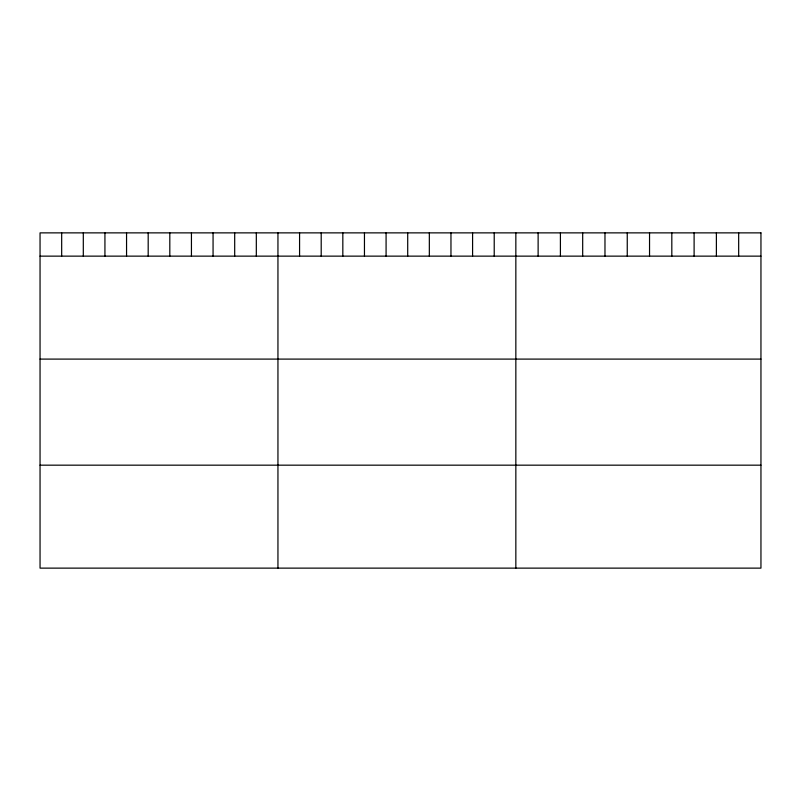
<?xml version="1.0" encoding="UTF-8"?>
<svg xmlns="http://www.w3.org/2000/svg" width="801" height="801" viewBox="0 0 801 801"><rect width="100%" height="100%" fill="white"/><g stroke="black" fill="none" stroke-linecap="round" stroke-linejoin="round"><path stroke-width="1.2" d="M40.05 256.14L760.95 256.14M40.05 359.098L760.95 359.098M40.05 465.171L760.95 465.171M738.672 232.871L738.672 256.14M716.384 232.871L716.384 256.14M694.107 232.871L694.107 256.14M671.819 232.871L671.819 256.14M649.541 232.871L649.541 256.14M627.253 232.871L627.253 256.14M604.975 232.871L604.975 256.14M582.687 232.871L582.687 256.14M560.41 232.871L560.41 256.14M538.122 232.871L538.122 256.14M515.844 232.871L515.844 568.129M494.217 232.871L494.217 256.14M472.59 232.871L472.59 256.14M450.963 232.871L450.963 256.14M429.336 232.871L429.336 256.14M407.709 232.871L407.709 256.14M386.082 232.871L386.082 256.14M364.455 232.871L364.455 256.14M342.828 232.871L342.828 256.14M321.201 232.871L321.201 256.14M299.574 232.871L299.574 256.14M277.947 232.871L277.947 568.129M256.32 232.871L256.32 256.14M234.693 232.871L234.693 256.14M213.066 232.871L213.066 256.14M191.439 232.871L191.439 256.14M169.812 232.871L169.812 256.14M148.185 232.871L148.185 256.14M126.558 232.871L126.558 256.14M104.931 232.871L104.931 256.14M83.304 232.871L83.304 256.14M61.677 232.871L61.677 256.14M760.95 232.871L40.05 232.871L40.05 568.129L760.95 568.129L760.95 232.871"/></g></svg>
